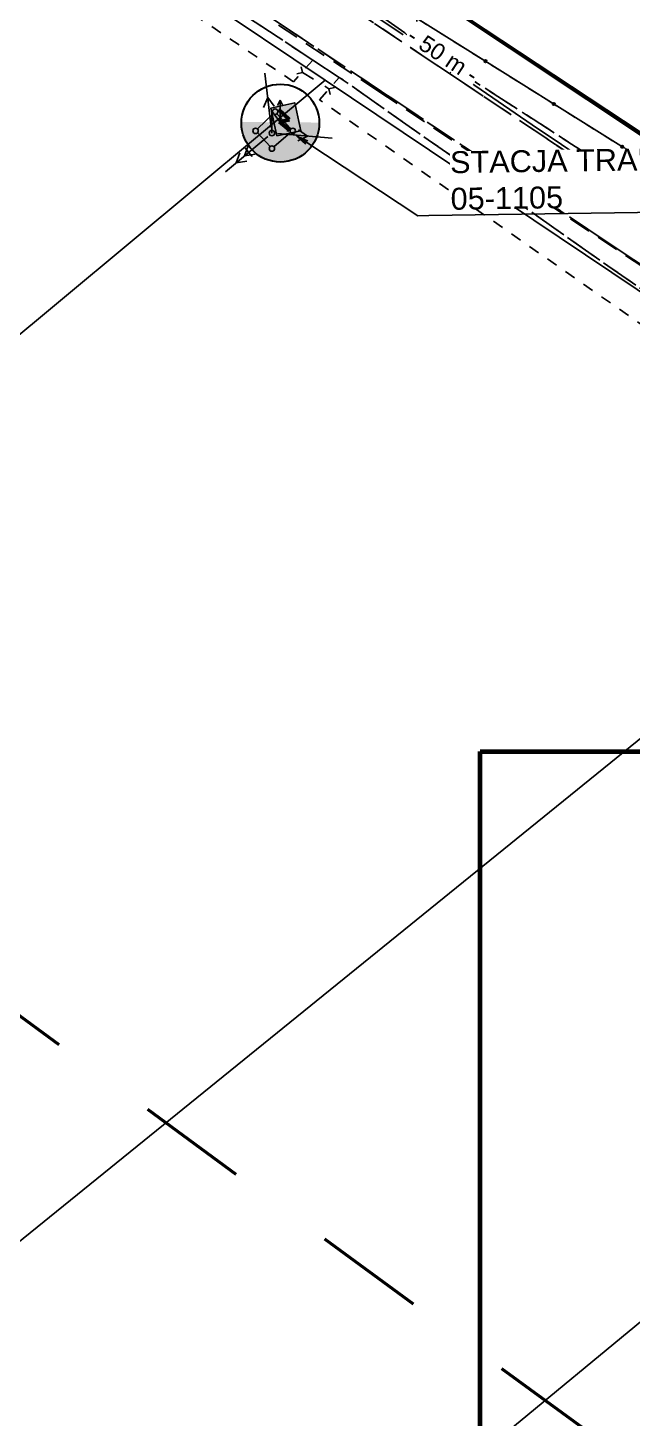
# Model space of a CAD drawing. Header units: metres. Extents: x 7542702 to 7555152, y 5804026 to 5815503.
# Drawn here: x 7544681.6 to 7544736.7, y 5808660.5 to 5808787.2 of the extents above; entities that cross this region are included whole.
import ezdxf
from ezdxf import colors
from ezdxf.entities.mleader import LeaderData, LeaderLine
from ezdxf.math import Vec2, Vec3

# ---------------------------------------------------------------- set-up
doc = ezdxf.new("R2010")
doc.units = ezdxf.units.M
for name, pattern in [('4001', [0]), ('4002', [2, 1, -1]), ('4003', [3, 2, -1]), ('4004', [4, 3, -1])]:
    doc.linetypes.add(name, pattern=pattern)
doc.layers.add('!tele', color=30, linetype='Continuous', lineweight=50, plot=False)
doc.layers.add('_arkusze model', color=7, linetype='Continuous', lineweight=50, plot=False)
for name, color, linetype, lineweight in [('!trafo', 6, '4002', 50), ('_MM LINIA Sn', 40, 'Continuous', 30), ('_SIEC_NAPOWIETRZNA', 5, 'Continuous', 50), ('_STACJA_TRANSFORMATOROWA', 1, 'Continuous', 30)]:
    doc.layers.add(name, color=color, linetype=linetype, lineweight=lineweight)
for name, color, linetype in [('_mm trafo', 3, 'Continuous'), ('Drogi', 135, 'Continuous'), ('Dzialki', 165, 'Continuous'), ('Ewidencja_drog', 135, 'Continuous'), ('Linie_napowietrzne', 184, 'Continuous'), ('Ogrodzenia', 184, 'Continuous'), ('Projekty', 252, 'Continuous'), ('Roslinnosc', 104, 'Continuous'), ('Uz_Telekomunikacja', 252, 'Continuous'), ('Wody', 184, 'Continuous')]:
    doc.layers.add(name, color=color, linetype=linetype)
doc.layers.add('DIM', color=7, linetype='Continuous', plot=False)
doc.styles.get("Standard").update_dxf_attribs({"font": 'arial.ttf'})
doc.dimstyles.new('opis linie', dxfattribs={"dimtxt": 1.5, "dimasz": 0.18, "dimexe": 0.18, "dimexo": 0.0625, "dimgap": 2.5, "dimtad": 4, "dimdec": 0, "dimzin": 0, "dimdsep": 46, "dimtxsty": 'Standard', "dimcen": 0.09, "dimse1": 1, "dimse2": 1, "dimsd1": 1, "dimsd2": 1, "dimclrt": 256, "dimadec": 0, "dimazin": 0, "dimtfac": 1, "dimtdec": 0, "dimtofl": 0, "dimtmove": 0, "dimatfit": 3, "dimfxl": 1, "dimtfill": 1, "dimtolj": 1, "dimtzin": 0, "dimarcsym": 0})

# ---------------------------------------------------------------- blocks, each defined once
blk = doc.blocks.new('1281')
at = {"layer": 'Ogrodzenia', "color": 184, "linetype": 'Continuous'}
for radius in [0.24, 0.16, 0.08]:
    blk.add_circle((0, 0), radius, dxfattribs=at)
blk = doc.blocks.new('2554')
at = {"layer": 'Drogi', "color": 8, "linetype": '4002'}
blk.add_line((0, 0), (0, 1), dxfattribs=at)
blk = doc.blocks.new('1554')
at = {"layer": 'Drogi', "color": 8, "linetype": 'Continuous'}
for p, q in [((-0.75, -0.75), (0, 0)), ((0, 0), (0.75, -0.75))]:
    blk.add_line(p, q, dxfattribs=at)
blk = doc.blocks.new('1422')
at = {"layer": 'Roslinnosc', "color": 104, "linetype": 'Continuous'}
blk.add_circle((0, 0), 0.1, dxfattribs=at)
for centre, start, end in [((-0.71, 0.23), 102.5, 221.75), ((0, 0.75), 30.19, 149.77), ((0.71, 0.23), 318.3, 77.49), ((-0.44, -0.61), 174.33, 293.45), ((0.44, -0.61), 246.24, 5.74)]:
    blk.add_arc(centre, 0.75, start, end, dxfattribs=at)
blk = doc.blocks.new('1362')
at = {"layer": 'Linie_napowietrzne', "color": 184, "linetype": 'Continuous'}
for p, q in [((1, 5), (1.5, 6)), ((1.5, 2), (1.5, 6)), ((1.5, 6), (2, 5)), ((0, 0), (0, 4)), ((0, 4), (1.5, 2))]:
    blk.add_line(p, q, dxfattribs=at)
blk = doc.blocks.new('1365')
at = {"layer": 'Linie_napowietrzne', "color": 184, "linetype": 'Continuous'}
for p, q in [((0, 1), (0, 11)), ((-1, 6.8), (0, 8.5)), ((1, 6.8), (0, 8.5)), ((-1, 5.5), (1, 5.5))]:
    blk.add_line(p, q, dxfattribs=at)
blk = doc.blocks.new('1361')
at = {"layer": 'Linie_napowietrzne', "color": 184, "linetype": 'Continuous'}
blk.add_circle((0, 0), 0.5, dxfattribs=at)
blk = doc.blocks.new('1366')
at = {"layer": 'Linie_napowietrzne', "color": 184, "linetype": 'Continuous'}
for p, q in [((0, 1), (0, 11)), ((-1, 4.8), (0, 6.5)), ((1, 4.8), (0, 6.5))]:
    blk.add_line(p, q, dxfattribs=at)
blk = doc.blocks.new('1756')
at = {"layer": 'Uz_Telekomunikacja', "color": 220, "linetype": 'Continuous'}
for radius in [0.16, 0.08]:
    blk.add_circle((0, 0), radius, dxfattribs=at)
blk = doc.blocks.new('STACJA_TRANSFORMATOROWA')
at = {"layer": '_STACJA_TRANSFORMATOROWA', "ltscale": 0.8}
h = blk.add_hatch(color=256, dxfattribs=at)
h.paths.add_polyline_path([(-3.55, 0.1), (3.55, 0.05, 0.978096)])
h.paths.add_polyline_path([(3.55, 0, 0.003703), (3.55, 0.05), (-3.55, 0.1, 1.014849)])
h.paths.add_polyline_path([(-3.55, 0.1), (3.55, 0.05, 0.978096)])
at = {"layer": '_STACJA_TRANSFORMATOROWA'}
blk.add_circle((0, 0), 3.55, dxfattribs=at)
blk = doc.blocks.new('trafo')
at = {"layer": '_mm trafo'}
h = blk.add_hatch(color=256, dxfattribs=at)
h.dxf.hatch_style = 1
h.paths.add_polyline_path([(-1.15, 1.02), (-0.52, -1.51), (1.64, -0.96), (1.01, 1.59)])
at = {"layer": '_MM LINIA Sn', "color": 2, "lineweight": 60}
for p, q in [((0.58, 0.02), (-0.43, 0.9)), ((-0.32, -0.23), (0.58, 0.02)), ((0.58, -0.92), (-0.32, -0.23)), ((0.55, -0.72), (0.41, -0.9)), ((0.41, -0.9), (0.58, -0.92)), ((0.58, -0.92), (0.55, -0.72))]:
    blk.add_line(p, q, dxfattribs=at)
at = {"layer": '_mm trafo', "flags": 128}
blk.add_lwpolyline([(-0.52, -1.52), (1.64, -0.96), (0.98, 1.58), (-1.17, 0.99), (-0.52, -1.52)], close=True, dxfattribs=at)
blk = doc.blocks.new('*D282')
at = {"layer": 'Defpoints', "color": 0}
for p in [(7544700.65, 5808801.96), (7544742.22, 5808773.57), (7544742.64, 5808774.19)]:
    blk.add_point(p, dxfattribs=at)
at = {"layer": 'DIM', "insert": (7544719.43, 5808784.73), "char_height": 1.5, "attachment_point": 5, "rotation": 326.5256, "bg_fill": 3, "box_fill_scale": 1.1, "bg_fill_color": 9, "bg_fill_true_color": 13158600, "bg_fill_transparency": 0}
blk.add_mtext('\\A1;- 50 m -', dxfattribs=at)

msp = doc.modelspace()

# ---------------------------------------------------------------- linework, layer by layer
at = {"layer": '!tele'}
msp.add_lwpolyline([(7544290.26, 5809066.23), (7544324.19, 5809046.9), (7544360.07, 5809018.25), (7544402.52, 5808988.92), (7544444.31, 5808960.01), (7544469.84, 5808960.99), (7544498.83, 5808940.98), (7544529.27, 5808919.81), (7544562.17, 5808897.23), (7544593.79, 5808875.27), (7544626.92, 5808852.18), (7544664.36, 5808826.58), (7544700.65, 5808801.96), (7544742.64, 5808774.19), (7544778.25, 5808750.65), (7544807.78, 5808723.68), (7544835.19, 5808698.42), (7544866.19, 5808670.23), (7544897.42, 5808639.87), (7544931.15, 5808608.46), (7544963.76, 5808579.39), (7544988.36, 5808557.86)], dxfattribs=at)
at = {"layer": '!trafo', "ltscale": 10}
msp.add_lwpolyline([(7544322.76, 5809134.51), (7544224.4, 5809031.13), (7545058.88, 5808420.59), (7545132.63, 5808516.69)], close=True, dxfattribs=at)
at = {"layer": '_SIEC_NAPOWIETRZNA', "elevation": 122.55}
msp.add_lwpolyline([(7544742.21, 5808774.47), (7544701.06, 5808801.68)], dxfattribs=at)
at = {"layer": 'Defpoints', "color": 4, "lineweight": 70}
msp.add_lwpolyline([(7544722.81, 5808721.27), (7545115.32, 5808721.27), (7545115.32, 5808437.87), (7544722.81, 5808437.87)], close=True, dxfattribs=at)
at = {"layer": 'Drogi', "color": 8, "linetype": '4003'}
for p, q in [((7544703.96, 5808793.78, 123.01), (7544745.61, 5808765.94, 122.91)), ((7544742.61, 5808762.21, 122.91), (7544701.36, 5808789.73, 123))]:
    msp.add_line(p, q, dxfattribs=at)
at = {"layer": 'Dzialki'}
for p, q in [((7544680.88, 5808801.13), (7544708.69, 5808782.45)), ((7544708.69, 5808782.45), (7544680.88, 5808801.13)), ((7544772.29, 5808754.18), (7544718.28, 5808790.18)), ((7544718.28, 5808790.18), (7544772.29, 5808754.18)), ((7544565.53, 5808663.29), (7544708.69, 5808782.45)), ((7544708.69, 5808782.45), (7544565.53, 5808663.29)), ((7544708.69, 5808782.45), (7544764.88, 5808744.7)), ((7544764.88, 5808744.7), (7544708.69, 5808782.45)), ((7544764.88, 5808744.7), (7544640.4, 5808643.86)), ((7544640.4, 5808643.86), (7544764.88, 5808744.7)), ((7544794.51, 5808716.36), (7544636.08, 5808585.71)), ((7544636.08, 5808585.71), (7544794.51, 5808716.36))]:
    msp.add_line(p, q, dxfattribs=at)
at = {"layer": 'Ewidencja_drog', "color": 8, "linetype": '4004'}
for points in [[(7544976.46, 5808560.56, 123.43), (7544945.46, 5808588.4, 0), (7544907.67, 5808622.93, 123.05), (7544840.38, 5808685.27, 122.97), (7544782.64, 5808738.25, 122.78), (7544771.87, 5808746.83, 122.77), (7544745.61, 5808765.94, 122.91), (7544703.96, 5808793.78, 123.01), (7544664.21, 5808819.97, 122.87), (7544594.33, 5808868.71, 122.75), (7544554.54, 5808895.68, 0), (7544555.01, 5808896.39, 0), (7544601.93, 5808864.83, 0), (7544607.17, 5808860.78, 0), (7544641.3, 5808836.68, 0), (7544647.11, 5808832.66, 0), (7544669.18, 5808817.32, 0), (7544677.79, 5808811.94, 0), (7544710.02, 5808790.51, 0), (7544716.95, 5808785.79, 0), (7544739.24, 5808771.4, 0)], [(7544599.37, 5808856.22, 122.73), (7544602.07, 5808857.28, 122.72), (7544661.31, 5808816.16, 122.88), (7544701.36, 5808789.73, 123), (7544742.61, 5808762.21, 122.91), (7544769.04, 5808743.12, 122.74), (7544779.59, 5808734.53, 122.7), (7544837.57, 5808681.45, 123.06), (7544905.05, 5808619.5, 123.03), (7544942.75, 5808584.77, 0), (7544973.53, 5808557.24, 123.43)], [(7544999.85, 5808531.99, 0), (7544963, 5808564.19, 0), (7544959.84, 5808566.96, 0), (7544954.66, 5808571.74, 0), (7544941.27, 5808583.46, 0), (7544899.98, 5808620.35, 0), (7544852.64, 5808664.59, 0), (7544849.75, 5808667.12, 0), (7544824.78, 5808690.11, 0), (7544771.85, 5808738.6, 0), (7544766, 5808743.42, 0), (7544709.98, 5808782.7, 0), (7544707.56, 5808784.28, 0), (7544683.94, 5808799.81, 0), (7544679.52, 5808802.88, 0), (7544639.77, 5808828.92, 0), (7544636.44, 5808831.64, 0), (7544600.08, 5808856.27, 0), (7544599.37, 5808856.22, 122.73)]]:
    msp.add_polyline3d(points, dxfattribs=at)
at = {"layer": 'Linie_napowietrzne', "color": 184, "linetype": '4003'}
for p, q in [((7544702.53, 5808778), (7544703.95, 5808779.39)), ((7544702.53, 5808778), (7544703.95, 5808779.39)), ((7544704.3, 5808779.39), (7544705.57, 5808778)), ((7544704.3, 5808779.39), (7544705.57, 5808778)), ((7544703.67, 5808776.39), (7544702.52, 5808777.64)), ((7544703.67, 5808776.39), (7544702.52, 5808777.64)), ((7544705.55, 5808777.66), (7544704.03, 5808776.37)), ((7544705.55, 5808777.66), (7544704.03, 5808776.37))]:
    msp.add_line(p, q, dxfattribs=at)
at = {"layer": 'Ogrodzenia', "color": 184, "linetype": '4001'}
msp.add_line((7544741.99, 5808772.48), (7544717.07, 5808788.06), dxfattribs=at)
at = {"layer": 'Projekty', "linetype": '4003'}
for p, q in [((7544689.41, 5808797.36), (7544713.58, 5808781.42)), ((7544713.58, 5808781.42), (7544742.14, 5808762.43))]:
    msp.add_line(p, q, dxfattribs=at)
at = {"layer": 'Uz_Telekomunikacja', "linetype": '4001'}
for p, q in [((7544712.1, 5808789.45, 121.97), (7544715.96, 5808786.76, 121.97)), ((7544715.96, 5808786.76, 121.97), (7544717.17, 5808785.64, 122.05)), ((7544717.17, 5808785.64, 122.05), (7544718.76, 5808784.41, 122.11)), ((7544718.76, 5808784.41, 122.11), (7544727.56, 5808778.36, 122.18)), ((7544727.56, 5808778.36, 122.18), (7544735.68, 5808772.94, 122.11)), ((7544735.68, 5808772.94, 122.11), (7544739.09, 5808770.75, 122.19))]:
    msp.add_line(p, q, dxfattribs=at)
at = {"layer": 'Wody', "color": 184, "linetype": '4002'}
for points in [[(7544705.82, 5808782.3, 0), (7544682.31, 5808798.12, 0), (7544683.94, 5808799.81, 0), (7544707.56, 5808784.28, 0), (7544705.82, 5808782.3, 0)], [(7544717.07, 5808788.06, 0), (7544741.99, 5808772.48, 0), (7544739.24, 5808771.4, 0), (7544716.95, 5808785.79, 0), (7544717.07, 5808788.06, 0)], [(7544763.28, 5808742.16, 0), (7544762.57, 5808742.68, 0), (7544708.17, 5808780.65, 0), (7544709.98, 5808782.7, 0), (7544766, 5808743.42, 0), (7544771.85, 5808738.6, 0), (7544822.26, 5808692.38, 0), (7544821.4, 5808690.05, 0), (7544763.28, 5808742.16, 0)]]:
    msp.add_polyline3d(points, dxfattribs=at)

# ---------------------------------------------------------------- block references
at = {"layer": '_arkusze model', "rotation": 357.3066721443945}
msp.add_blockref('trafo', (7544704.87, 5808778.86), dxfattribs=at)
at = {"layer": '_STACJA_TRANSFORMATOROWA'}
msp.add_blockref('STACJA_TRANSFORMATOROWA', (7544704.61, 5808778.53), dxfattribs=at)
at = {"layer": 'Drogi', "color": 8, "xscale": 0.5, "yscale": 0.5, "zscale": 0.5}
for p, rotation in [((7544706.63, 5808783.15), 238.2732699999999), ((7544709.04, 5808781.66), 58.27327000000002)]:
    msp.add_blockref('1554', p, dxfattribs=dict(at, rotation=rotation))
at = {"layer": 'Drogi', "color": 8, "xscale": 0.5, "yscale": 2.833408, "rotation": 238.2732699999999}
msp.add_blockref('2554', (7544706.63, 5808783.15, 122.72), dxfattribs=at)
at = {"layer": 'Linie_napowietrzne', "color": 184}
for name, xscale, yscale, zscale, rotation in [('1366', 0.5, 0.5, 0.5, 6.590982999999988), ('1366', 0.5, 0.5, 0.5, 6.590982999999987), ('1365', 0.5, 0.5, 0.5, 129.808935), ('1365', 0.5, 0.5, 0.5, 129.808935), ('1366', 0.5, 0.5, 0.5, 129.835414), ('1366', 0.5, 0.5, 0.5, 129.835414), ('1361', 0.5, 0.5, 0.5, 129.808935), ('1361', 0.4999999999999998, 0.4999999999999998, 0.4999999999999998, 309.835414), ('1361', 0.5, 0.5, 0.5, 129.808935), ('1361', 0.4999999999999998, 0.4999999999999998, 0.4999999999999998, 309.835414), ('1361', 0.5, 0.5, 0.5, 6.590982999999988), ('1361', 0.5, 0.5, 0.5, 6.590982999999987), ('1361', 0.5, 0.5, 0.5, 265.308023), ('1361', 0.5, 0.5, 0.5, 265.308023), ('1366', 0.5, 0.5, 0.5, 265.308023), ('1366', 0.5, 0.5, 0.5, 265.308023)]:
    msp.add_blockref(name, (7544703.84, 5808777.62), dxfattribs=dict(at, xscale=xscale, yscale=yscale, zscale=zscale, rotation=rotation))
at = {"layer": 'Linie_napowietrzne', "color": 184, "xscale": 0.5, "yscale": 0.5, "zscale": 0.5}
for name, p in [('1362', (7544703.84, 5808777.62)), ('1362', (7544703.84, 5808777.62)), ('1361', (7544704.13, 5808779.57)), ('1361', (7544704.13, 5808779.57)), ('1361', (7544704.13, 5808779.57)), ('1361', (7544704.13, 5808779.57)), ('1361', (7544702.35, 5808777.82)), ('1361', (7544702.35, 5808777.82)), ('1361', (7544702.35, 5808777.82)), ('1361', (7544702.35, 5808777.82)), ('1361', (7544705.74, 5808777.82)), ('1361', (7544705.74, 5808777.82)), ('1361', (7544705.74, 5808777.82)), ('1361', (7544705.74, 5808777.82)), ('1361', (7544703.84, 5808776.21)), ('1361', (7544703.84, 5808776.21)), ('1361', (7544703.84, 5808776.21)), ('1361', (7544703.84, 5808776.21))]:
    msp.add_blockref(name, p, dxfattribs=at)
at = {"layer": 'Ogrodzenia', "color": 184, "xscale": 0.5, "yscale": 0.5, "zscale": 0.5}
for p in [(7544723.3, 5808784.17), (7544729.53, 5808780.27), (7544735.76, 5808776.38)]:
    msp.add_blockref('1281', p, dxfattribs=at)
at = {"layer": 'Roslinnosc', "color": 104, "xscale": 0.5, "yscale": 0.5, "zscale": 0.5}
msp.add_blockref('1422', (7544721.81, 5808772.49, 122.29), dxfattribs=at)
at = {"layer": 'Uz_Telekomunikacja', "xscale": 0.5, "yscale": 0.5, "zscale": 0.5}
msp.add_blockref('1756', (7544734.55, 5808773.69), dxfattribs=at)

# ---------------------------------------------------------------- texts
at = {"layer": 'Uz_Telekomunikacja', "oblique": 15}
for s, rotation, p in [('t', 325.4915, (7544719.86, 5808783.11)), ('122.07', 327.2903, (7544732.78, 5808774.29))]:
    msp.add_text(s, height=0.9, rotation=rotation, dxfattribs=at).set_placement(p)

# ---------------------------------------------------------------- next in the draw order: leaders
at = {"layer": '_mm trafo', "color": 3}
ml = msp.add_multileader_mtext('Standard', dxfattribs=at)
ml.set_content('STACJA TRAFO\\P05-1105', color=3)
ml.set_leader_properties()
ml.build(insert=Vec2(0, 0))
ml.multileader.update_dxf_attribs({"has_text_frame": 1, "text_left_attachment_type": 5, "text_right_attachment_type": 5, "dogleg_length": 1, "arrow_head_size": 1.5})
ctx = ml.context
ctx.base_point, ctx.char_height, ctx.arrow_head_size, ctx.plane_origin, ctx.plane_x_axis, ctx.plane_y_axis = Vec3(7544718.14, 5808770.11), 2, 1.5, Vec3(7544709.01, 5808746.77), Vec3(0.999891, 0.014731), Vec3(-0.014731, 0.999891)
ctx.left_attachment, ctx.right_attachment, ctx.attachment_type = 5, 5, 2
notes = []
notes.append((ctx, [(0, (1, 1, 0), (7544717.14, 5808770.09), (0.999891, 0.014731), 1, [(0, [(7544705.77, 5808777.58)], 0, [])])]))
ctx.mtext.insert, ctx.mtext.text_direction, ctx.mtext.rotation, ctx.mtext.flow_direction = Vec3(7544720.06, 5808775.96), Vec3(0.999891, 0.014731), 6.129723, 5
ctx.mtext.has_bg_fill, ctx.mtext.bg_color, ctx.mtext.bg_scale_factor, ctx.mtext.bg_transparency, ctx.mtext.use_window_bg_color = 1, -1073741824, 1, 0, 1
for ctx, leaders in notes:
    for number, flags, end, landing, length, lines in leaders:
        leader = LeaderData()
        leader.index, (leader.has_last_leader_line, leader.has_dogleg_vector, leader.attachment_direction) = number, flags
        leader.last_leader_point, leader.dogleg_vector, leader.dogleg_length = Vec3(end), Vec3(landing), length
        for number, points, colour, breaks in lines:
            line = LeaderLine()
            line.index, line.vertices, line.color, line.breaks = number, Vec3.list(points), colors.encode_raw_color(colour), breaks
            leader.lines.append(line)
        ctx.leaders.append(leader)

# ---------------------------------------------------------------- next in the draw order: dimensions: what is measured, and where the dimension line sits
at = {"layer": 'DIM'}
dim = msp.add_aligned_dim(p1=(7544700.65, 5808801.96), p2=(7544742.64, 5808774.19), distance=-0.75, dimstyle='opis linie', override={"dimpost": '- <> m -'}, dxfattribs=at)
dim.commit()
dim.dimension.update_dxf_attribs({"geometry": '*D282', "text_midpoint": (7544719.43, 5808784.73)})

doc.saveas('drawing.dxf')
